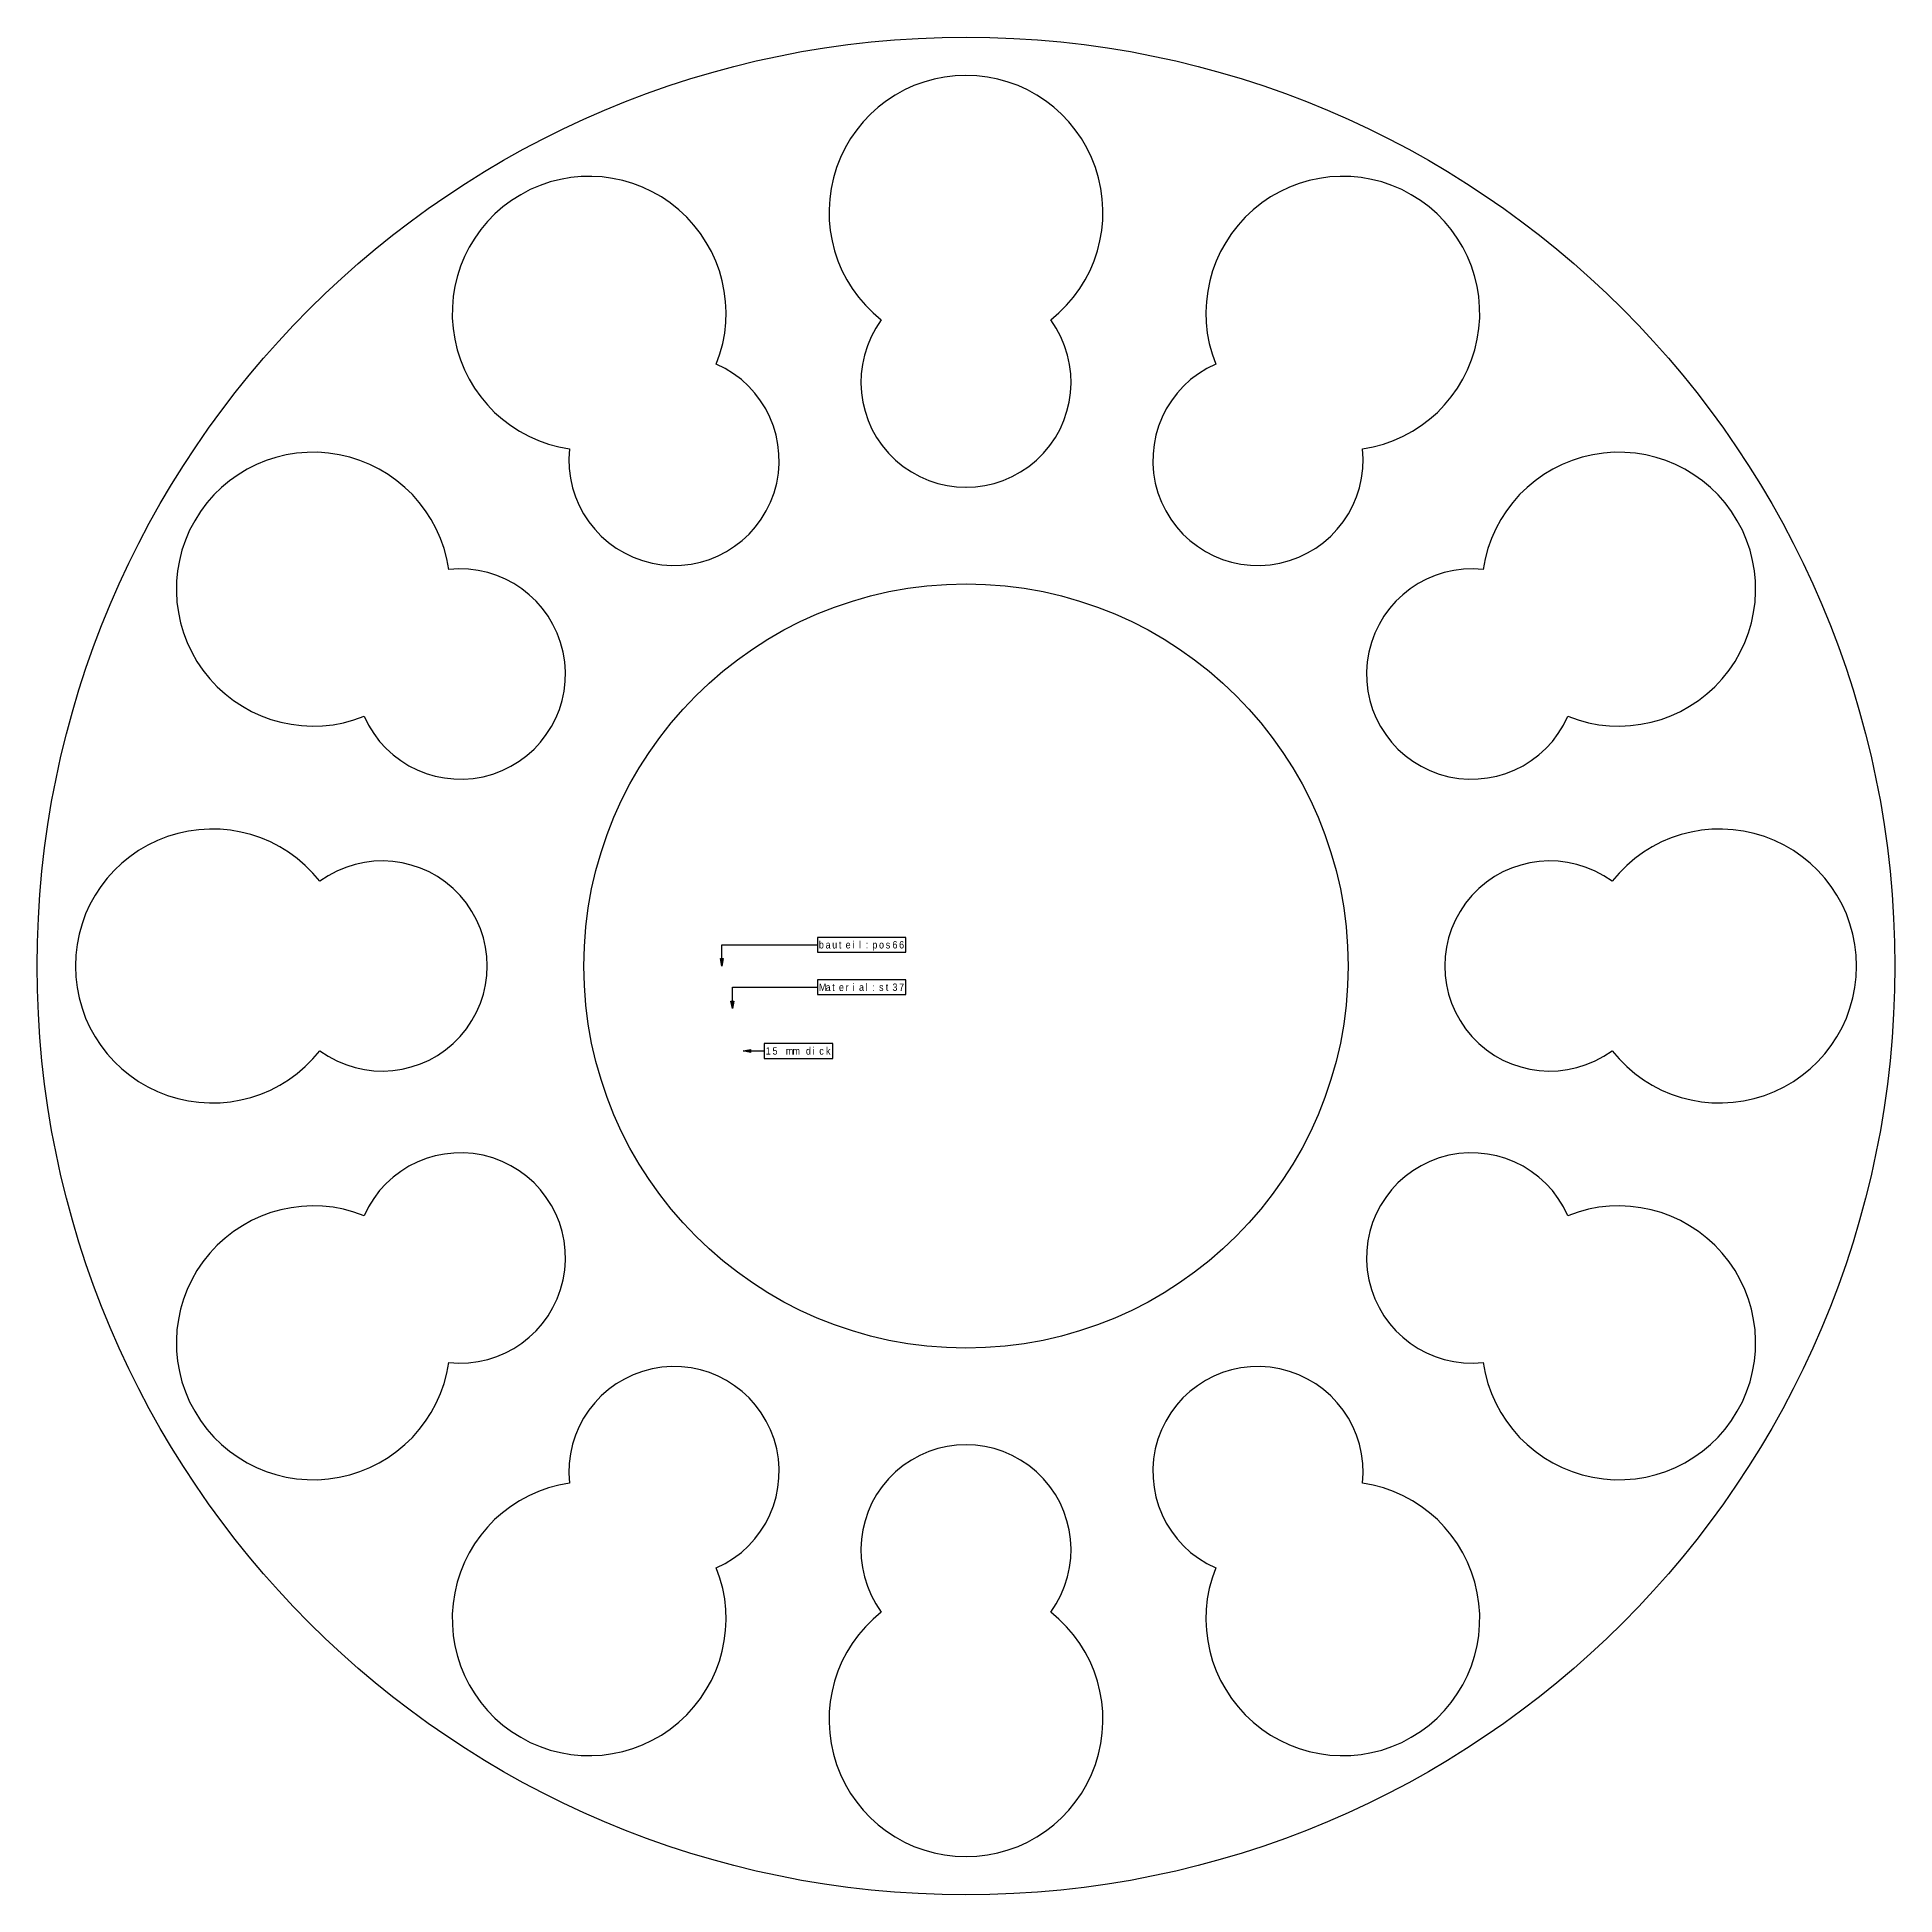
# Model space of a CAD drawing. Header units: metres. Extents: x -438 to 438, y -438 to 438.
import ezdxf

# ---------------------------------------------------------------- set-up
doc = ezdxf.new("R2010")
doc.units = ezdxf.units.M
doc.layers.get('0').update_dxf_attribs({"linetype": 'CONTINUOUS'})

# ---------------------------------------------------------------- blocks, each defined once
blk = doc.blocks.new('*X1')
at = {"color": 3, "linetype": 'CONTINUOUS'}
for p, q in [((-115, 3.5), (-115, 10)), ((-115, 10), (-70, 10)), ((-28.349998, 13.5), (-70, 13.5)), ((-70, 13.5), (-70, 6.5)), ((-28.349998, 6.5), (-28.349998, 13.5)), ((-115, 0), (-115.7, 3.5)), ((-115.7, 3.5), (-114.3, 3.5)), ((-115, 0), (-115, 3.5)), ((-114.3, 3.5), (-115, 0)), ((-70, 6.5), (-28.349998, 6.5))]:
    blk.add_line(p, q, dxfattribs=at)
at = {"color": 3, "linetype": 'CONTINUOUS', "width": 0.9}
for s, p in [('b', (-69.3, 8.25)), ('a', (-66.15, 8.25)), ('u', (-63, 8.25)), ('t', (-59.85, 8.25)), ('e', (-56.7, 8.25)), ('i', (-53.55, 8.25)), ('l', (-50.4, 8.25)), (':', (-47.25, 8.25)), ('p', (-44.1, 8.25)), ('o', (-40.95, 8.25)), ('s', (-37.8, 8.25)), ('6', (-34.65, 8.25)), ('6', (-31.5, 8.25))]:
    blk.add_text(s, height=3.5, dxfattribs=at).set_placement(p)
blk = doc.blocks.new('*X2')
at = {"color": 3, "linetype": 'CONTINUOUS'}
for p, q in [((-28.349998, -6.5), (-70, -6.5)), ((-70, -6.5), (-70, -13.5)), ((-28.349998, -13.5), (-28.349998, -6.5)), ((-110, -20), (-110.7, -16.5)), ((-110.7, -16.5), (-109.3, -16.5)), ((-110, -16.5), (-110, -10)), ((-110, -10), (-70, -10)), ((-110, -20), (-110, -16.5)), ((-109.3, -16.5), (-110, -20)), ((-70, -13.5), (-28.349998, -13.5))]:
    blk.add_line(p, q, dxfattribs=at)
at = {"color": 3, "linetype": 'CONTINUOUS', "width": 0.9}
for s, p in [('M', (-69.3, -11.75)), ('t', (-63, -11.75)), ('i', (-53.55, -11.75)), ('l', (-47.25, -11.75)), ('t', (-37.8, -11.75)), ('3', (-34.65, -11.75)), ('7', (-31.5, -11.75)), ('a', (-66.15, -11.75)), ('e', (-59.85, -11.75)), ('r', (-56.7, -11.75)), ('a', (-50.4, -11.75)), (':', (-44.1, -11.75)), ('s', (-40.95, -11.75))]:
    blk.add_text(s, height=3.5, dxfattribs=at).set_placement(p)
blk = doc.blocks.new('*X3')
at = {"color": 3, "linetype": 'CONTINUOUS'}
for p, q in [((-105, -40), (-101.5, -39.3)), ((-105, -40), (-101.5, -40)), ((-101.5, -40.7), (-105, -40)), ((-101.5, -39.3), (-101.5, -40.7)), ((-101.5, -40), (-95, -40)), ((-62.799999, -36.5), (-95, -36.5)), ((-95, -36.5), (-95, -43.5)), ((-95, -43.5), (-62.799999, -43.5)), ((-62.799999, -43.5), (-62.799999, -36.5))]:
    blk.add_line(p, q, dxfattribs=at)
at = {"color": 3, "linetype": 'CONTINUOUS', "width": 0.9}
for s, p in [('1', (-94.3, -41.75)), ('5', (-91.15, -41.75)), ('m', (-84.85, -41.75)), ('m', (-81.7, -41.75)), ('d', (-75.4, -41.75)), ('i', (-72.25, -41.75)), ('c', (-69.1, -41.75)), ('k', (-65.95, -41.75))]:
    blk.add_text(s, height=3.5, dxfattribs=at).set_placement(p)

msp = doc.modelspace()

# ---------------------------------------------------------------- linework, layer by layer
at = {"color": 2, "linetype": 'CONTINUOUS'}
msp.add_circle((0, 0), 437.5, dxfattribs=at)
at = {"color": 1, "linetype": 'CONTINUOUS'}
msp.add_circle((0, 0), 180, dxfattribs=at)
for centre, radius, start, end in [((0, 355), 64.5, 308.200388, 231.799617), ((0, 355), 64.5, 308.200402, 231.799631), ((-177.5, 307.439026), 64.5, 338.200389, 261.799618), ((177.5, 307.439026), 64.5, 278.20037, 201.799609), ((0, 275), 49.5, 143.688725, 36.311273), ((0, 275), 49.5, 143.688752, 36.311263), ((-137.5, 238.156982), 49.5, 173.688746, 66.31126), ((137.5, 238.156982), 49.5, 113.688738, 6.311251), ((-307.439026, 177.5), 64.5, 8.200389, 291.799619), ((307.439026, 177.5), 64.5, 248.20037, 171.799612), ((-238.156982, 137.5), 49.5, 203.688744, 96.311261), ((238.156982, 137.5), 49.5, 83.688737, 336.311251), ((-355, -0.000004), 64.5, 38.200391, 321.799619), ((355, 0.000004), 64.5, 218.200369, 141.799618), ((-275, 0.000002), 49.5, 233.688738, 126.311262), ((275, -0.000002), 49.5, 53.68874, 306.31125), ((-238.156982, -137.5), 49.5, 263.688739, 156.311256), ((238.156982, -137.5), 49.5, 23.68874, 276.311249), ((-307.439026, -177.5), 64.5, 68.200388, 351.799619), ((307.439026, -177.5), 64.5, 188.200375, 111.799617), ((-137.5, -238.156982), 49.5, 293.68874, 186.311254), ((137.5, -238.156982), 49.5, 353.68874, 246.311249), ((-0.000002, -275), 49.5, 323.68874, 216.311248), ((-177.5, -307.439026), 64.5, 98.200389, 21.799619), ((177.5, -307.439026), 64.5, 158.200377, 81.799616), ((0.000004, -355), 64.5, 128.200383, 51.799618)]:
    msp.add_arc(centre, radius, start, end, dxfattribs=at)

# ---------------------------------------------------------------- block references
for name in ['*X1', '*X2', '*X3']:
    msp.add_blockref(name, (0, 0))

doc.saveas('drawing.dxf')
